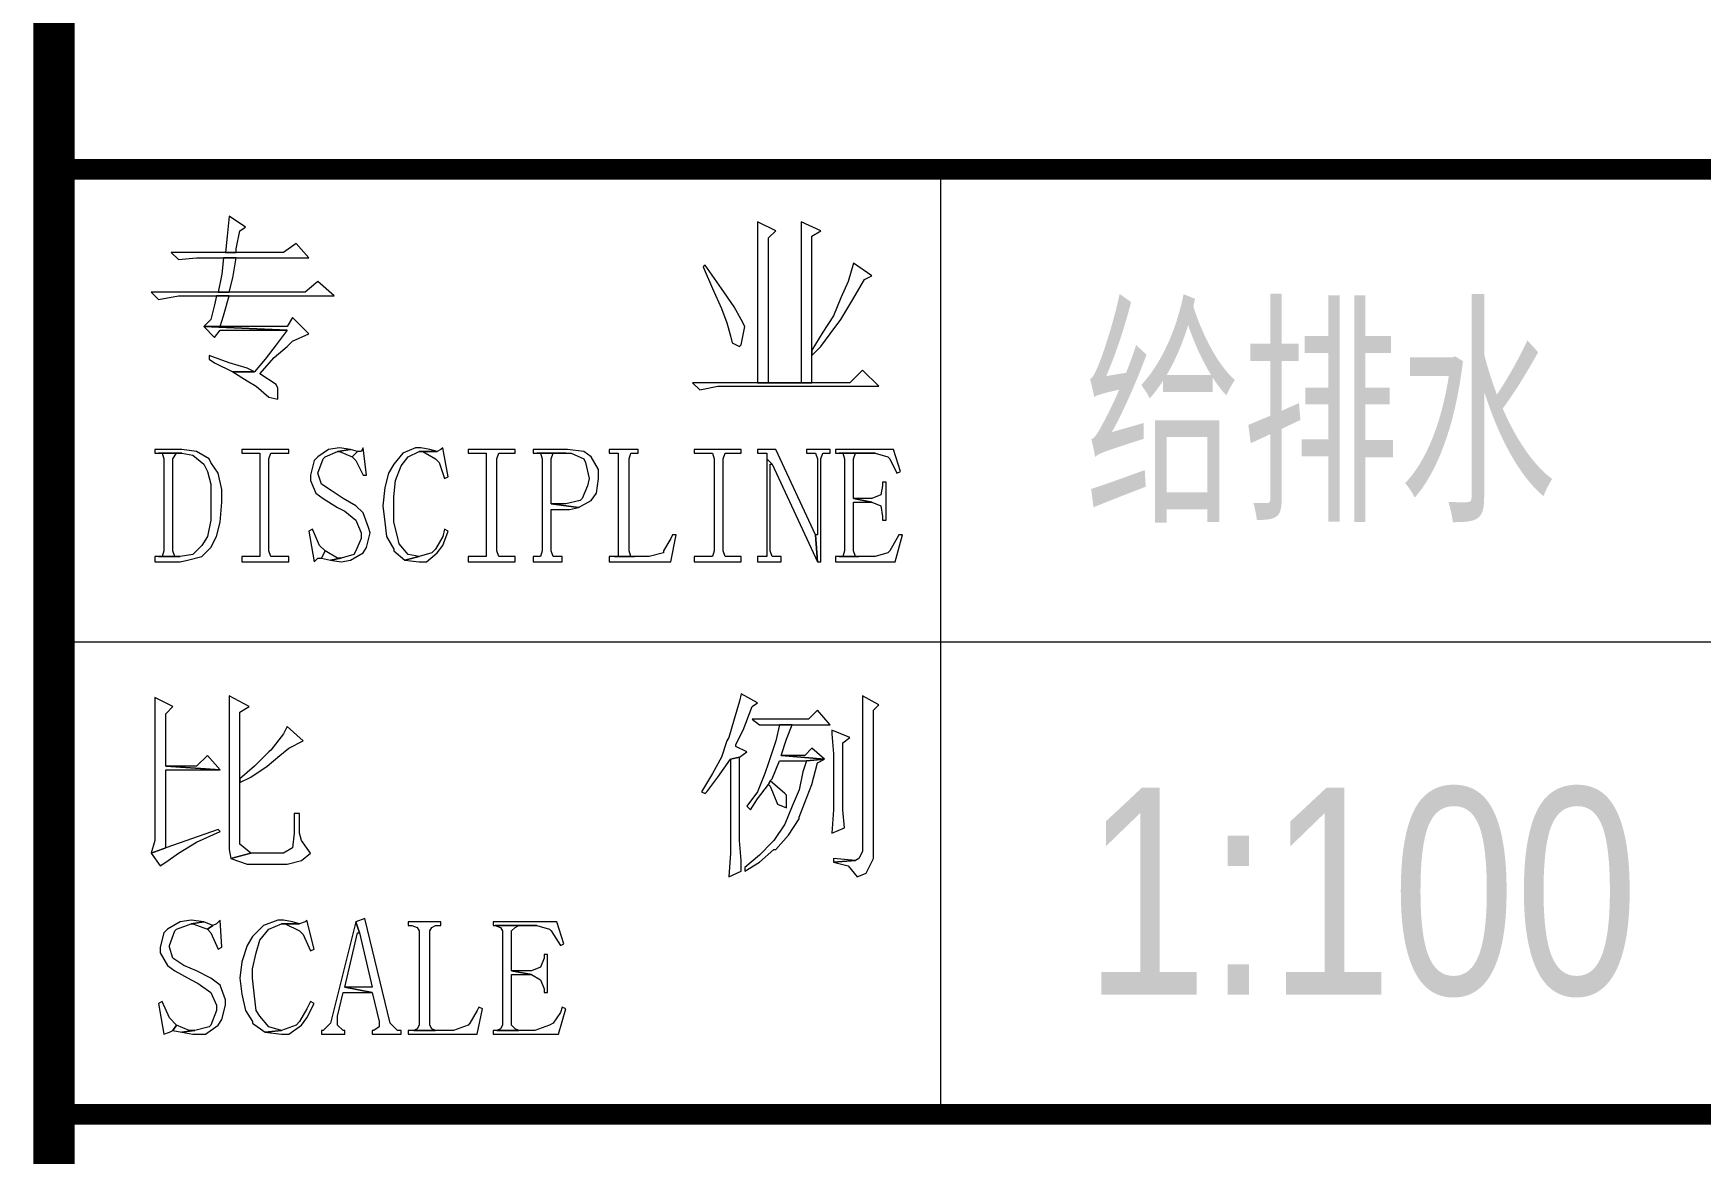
# Model space of a CAD drawing. Header units: millimetres. Extents: x 53009415 to 54059915, y 20499171 to 20796171.
# Drawn here: x 53604740 to 53618846, y 20515839 to 20525321 of the extents above; entities that cross this region are included whole.
import ezdxf

# ---------------------------------------------------------------- set-up
doc = ezdxf.new("R2010")
doc.units = ezdxf.units.MM
doc.header["$LTSCALE"] = 1000
doc.layers.add('PUB_TITLE', color=7, linetype='Continuous', lineweight=20)
doc.layers.add('ROAD', color=2, linetype='Continuous')
doc.styles.add('图签文字', font='hztxt_e.shx', dxfattribs={"width": 0.8, "height": 350, "bigfont": 'hzdx.shx'})

# ---------------------------------------------------------------- blocks, each defined once
blk = doc.blocks.new('a1')
at = {"layer": 'PUB_TITLE'}
for p, q in [((50505410, 18554330), (50499410, 18554330)), ((50500910, 18554330), (50500910, 18552730)), ((50499410, 18553530), (50505410, 18553530))]:
    blk.add_line(p, q, dxfattribs=at)
for points, const_width in [([(50499410, 18607730), (50499410, 18550330)], 70), ([(50499410, 18554330), (50505410, 18554330)], 35), ([(50499410, 18552730), (50505410, 18552730)], 35)]:
    blk.add_lwpolyline(points, dxfattribs=dict(at, const_width=const_width))
blk.add_lwpolyline([(50499410, 18550330), (50505410, 18550330), (50505410, 18607730), (50499410, 18607730)], close=True, dxfattribs=at)
at = {"layer": 'PUB_TITLE', "lineweight": 0}
for points in [[(50499706.2, 18554250.4), (50499703.1, 18554216.7), (50499700, 18554189.1), (50499718.4, 18554189.1), (50499718.4, 18554195.2), (50499724.5, 18554225.9), (50499733.7, 18554232)], [(50500600.5, 18554241.2), (50500600.5, 18554222.8), (50500600.5, 18554192.2), (50500600.5, 18553968.6), (50500618.9, 18553968.6), (50500618.9, 18554213.6), (50500631.1, 18554225.9)], [(50500674, 18554241.2), (50500674, 18554219.7), (50500674, 18554192.2), (50500674, 18553968.6), (50500618.9, 18553968.6), (50500600.5, 18553968.6), (50500692.4, 18553968.6), (50500692.4, 18554014.5), (50500692.4, 18554023.7), (50500692.4, 18554216.7), (50500707.7, 18554225.9)], [(50499819.5, 18554204.4), (50499798.1, 18554189.1), (50499718.4, 18554189.1), (50499700, 18554189.1), (50499608.2, 18554189.1), (50499620.4, 18554176.9), (50499620.4, 18554176.9), (50499651, 18554179.9), (50499697, 18554179.9), (50499718.4, 18554179.9), (50499840.9, 18554179.9)], [(50499718.4, 18554179.9), (50499697, 18554179.9), (50499693.9, 18554152.4), (50499687.8, 18554121.7), (50499706.2, 18554121.7), (50499712.3, 18554146.2)], [(50500511.7, 18554167.7), (50500508.6, 18554164.6), (50500523.9, 18554127.9), (50500539.2, 18554094.2), (50500548.4, 18554069.7), (50500554.6, 18554048.2), (50500557.6, 18554036), (50500569.9, 18554029.8), (50500572.9, 18554032.9), (50500579.1, 18554063.5), (50500572.9, 18554075.8), (50500560.7, 18554097.2), (50500539.2, 18554127.9)], [(50500762.8, 18554170.7), (50500762.8, 18554170.7), (50500753.6, 18554140.1), (50500741.4, 18554112.5), (50500729.1, 18554081.9), (50500710.8, 18554054.4), (50500692.4, 18554023.7), (50500692.4, 18554014.5), (50500707.7, 18554029.8), (50500723, 18554051.3), (50500741.4, 18554075.8), (50500759.8, 18554106.4), (50500781.2, 18554143.2), (50500793.5, 18554149.3)], [(50499856.2, 18554140.1), (50499834.8, 18554121.7), (50499706.2, 18554121.7), (50499687.8, 18554121.7), (50499574.5, 18554121.7), (50499586.7, 18554109.5), (50499586.7, 18554109.5), (50499620.4, 18554115.6), (50499684.7, 18554115.6), (50499706.2, 18554115.6), (50499883.8, 18554115.6)], [(50499706.2, 18554115.6), (50499684.7, 18554115.6), (50499681.7, 18554100.3), (50499675.5, 18554075.8), (50499663.3, 18554063.5), (50499690.9, 18554063.5), (50499697, 18554081.9)], [(50499813.4, 18554078.9), (50499804.2, 18554063.5), (50499690.9, 18554063.5), (50499663.3, 18554063.5), (50499804.2, 18554057.4), (50499785.8, 18554032.9), (50499767.4, 18554008.4), (50499749.1, 18553987), (50499712.3, 18553987), (50499736.8, 18553971.7), (50499752.1, 18553962.5), (50499773.6, 18553944.1), (50499788.9, 18553941), (50499788.9, 18553959.4), (50499785.8, 18553965.5), (50499758.2, 18553983.9), (50499758.2, 18553983.9), (50499782.7, 18554011.5), (50499804.2, 18554029.8), (50499813.4, 18554039), (50499840.9, 18554051.3)], [(50499663.3, 18554063.5), (50499681.7, 18554045.2), (50499690.9, 18554057.4), (50499804.2, 18554057.4)], [(50499672.5, 18554014.5), (50499672.5, 18554008.4), (50499681.7, 18554002.3), (50499712.3, 18553987), (50499749.1, 18553987), (50499736.8, 18553993.1), (50499706.2, 18554002.3)], [(50500778.1, 18553990), (50500756.7, 18553968.6), (50500692.4, 18553968.6), (50500600.5, 18553968.6), (50500490.2, 18553968.6), (50500502.5, 18553956.3), (50500502.5, 18553956.3), (50500533.1, 18553962.5), (50500805.7, 18553962.5)], [(50499626.5, 18553855.3), (50499580.6, 18553855.3), (50499580.6, 18553849.1), (50499586.7, 18553849.1), (50499626.5, 18553849.1), (50499644.9, 18553846.1), (50499663.3, 18553830.8), (50499669.4, 18553818.5), (50499675.5, 18553797.1), (50499675.5, 18553763.4), (50499675.5, 18553735.8), (50499669.4, 18553708.3), (50499660.2, 18553692.9), (50499644.9, 18553677.6), (50499623.5, 18553674.6), (50499586.7, 18553674.6), (50499580.6, 18553674.6), (50499580.6, 18553665.4), (50499623.5, 18553665.4), (50499635.7, 18553668.4), (50499660.2, 18553674.6), (50499675.5, 18553689.9), (50499684.7, 18553708.3), (50499690.9, 18553732.8), (50499693.9, 18553766.5), (50499693.9, 18553787.9), (50499687.8, 18553815.5), (50499675.5, 18553833.8), (50499672.5, 18553840), (50499651, 18553852.2)], [(50499586.7, 18553849.1), (50499592.9, 18553849.1), (50499595.9, 18553840), (50499595.9, 18553683.8), (50499592.9, 18553674.6), (50499586.7, 18553674.6), (50499623.5, 18553674.6), (50499614.3, 18553674.6), (50499611.2, 18553683.8), (50499611.2, 18553840), (50499617.4, 18553849.1), (50499626.5, 18553849.1)], [(50499807.2, 18553855.3), (50499727.6, 18553855.3), (50499727.6, 18553849.1), (50499749.1, 18553849.1), (50499758.2, 18553849.1), (50499758.2, 18553840), (50499758.2, 18553683.8), (50499758.2, 18553674.6), (50499749.1, 18553674.6), (50499727.6, 18553674.6), (50499727.6, 18553665.4), (50499807.2, 18553665.4), (50499807.2, 18553674.6), (50499782.7, 18553674.6), (50499776.6, 18553674.6), (50499773.6, 18553683.8), (50499773.6, 18553840), (50499776.6, 18553849.1), (50499782.7, 18553849.1), (50499807.2, 18553849.1)], [(50499893, 18553858.3), (50499874.6, 18553855.3), (50499856.2, 18553843), (50499850.1, 18553836.9), (50499844, 18553812.4), (50499844, 18553803.2), (50499853.2, 18553781.8), (50499865.4, 18553772.6), (50499889.9, 18553757.3), (50499902.2, 18553751.1), (50499920.6, 18553735.8), (50499929.8, 18553714.4), (50499929.8, 18553705.2), (50499920.6, 18553683.8), (50499917.5, 18553677.6), (50499896.1, 18553671.5), (50499877.7, 18553668.4), (50499896.1, 18553665.4), (50499911.4, 18553668.4), (50499932.8, 18553680.7), (50499938.9, 18553689.9), (50499945.1, 18553714.4), (50499942, 18553723.6), (50499932.8, 18553748.1), (50499920.6, 18553760.3), (50499899.1, 18553772.6), (50499880.7, 18553784.8), (50499862.4, 18553797.1), (50499856.2, 18553815.5), (50499856.2, 18553815.5), (50499865.4, 18553840), (50499868.5, 18553843), (50499889.9, 18553852.2), (50499911.4, 18553855.3)], [(50499911.4, 18553855.3), (50499889.9, 18553852.2), (50499893, 18553852.2), (50499914.4, 18553843), (50499923.6, 18553852.2)], [(50499932.8, 18553858.3), (50499929.8, 18553852.2), (50499923.6, 18553852.2), (50499914.4, 18553843), (50499920.6, 18553836.9), (50499932.8, 18553812.4), (50499938.9, 18553812.4)], [(50500030.8, 18553858.3), (50500021.6, 18553858.3), (50500000.2, 18553849.1), (50499984.9, 18553830.8), (50499975.7, 18553815.5), (50499969.6, 18553791), (50499966.5, 18553760.3), (50499969.6, 18553732.8), (50499972.6, 18553708.3), (50499984.9, 18553686.8), (50499984.9, 18553683.8), (50500003.3, 18553668.4), (50500027.8, 18553674.6), (50500009.4, 18553677.6), (50499994.1, 18553696), (50499991, 18553708.3), (50499984.9, 18553732.8), (50499984.9, 18553763.4), (50499984.9, 18553775.6), (50499987.9, 18553803.2), (50499997.1, 18553827.7), (50500009.4, 18553843), (50500027.8, 18553852.2), (50500058.4, 18553852.2), (50500046.1, 18553855.3)], [(50500067.6, 18553858.3), (50500064.5, 18553855.3), (50500058.4, 18553852.2), (50500027.8, 18553852.2), (50500033.9, 18553852.2), (50500055.3, 18553840), (50500061.5, 18553833.8), (50500070.6, 18553806.3), (50500076.8, 18553809.3)], [(50500190.1, 18553855.3), (50500110.5, 18553855.3), (50500110.5, 18553849.1), (50500131.9, 18553849.1), (50500141.1, 18553849.1), (50500141.1, 18553840), (50500141.1, 18553683.8), (50500141.1, 18553674.6), (50500131.9, 18553674.6), (50500110.5, 18553674.6), (50500110.5, 18553665.4), (50500190.1, 18553665.4), (50500190.1, 18553674.6), (50500168.6, 18553674.6), (50500162.5, 18553674.6), (50500159.5, 18553683.8), (50500159.5, 18553840), (50500162.5, 18553849.1), (50500168.6, 18553849.1), (50500190.1, 18553849.1)], [(50500278.9, 18553855.3), (50500220.7, 18553855.3), (50500220.7, 18553849.1), (50500226.8, 18553849.1), (50500275.8, 18553849.1), (50500285, 18553849.1), (50500306.5, 18553840), (50500309.5, 18553833.8), (50500315.7, 18553806.3), (50500312.6, 18553794), (50500303.4, 18553772.6), (50500300.3, 18553769.5), (50500275.8, 18553763.4), (50500251.3, 18553763.4), (50500297.3, 18553757.3), (50500318.7, 18553769.5), (50500327.9, 18553781.8), (50500331, 18553806.3), (50500331, 18553821.6), (50500318.7, 18553843), (50500306.5, 18553852.2)], [(50500226.8, 18553849.1), (50500233, 18553849.1), (50500236, 18553840), (50500236, 18553683.8), (50500233, 18553674.6), (50500226.8, 18553674.6), (50500220.7, 18553674.6), (50500220.7, 18553665.4), (50500269.7, 18553665.4), (50500269.7, 18553674.6), (50500260.5, 18553674.6), (50500254.4, 18553674.6), (50500251.3, 18553683.8), (50500251.3, 18553754.2), (50500282, 18553754.2), (50500297.3, 18553757.3), (50500251.3, 18553763.4), (50500251.3, 18553840), (50500254.4, 18553849.1), (50500260.5, 18553849.1), (50500275.8, 18553849.1)], [(50500398.4, 18553855.3), (50500349.4, 18553855.3), (50500349.4, 18553849.1), (50500355.5, 18553849.1), (50500364.7, 18553849.1), (50500364.7, 18553840), (50500364.7, 18553683.8), (50500364.7, 18553674.6), (50500358.5, 18553674.6), (50500392.2, 18553674.6), (50500386.1, 18553674.6), (50500383, 18553683.8), (50500383, 18553840), (50500386.1, 18553849.1), (50500392.2, 18553849.1), (50500398.4, 18553849.1)], [(50500572.9, 18553855.3), (50500493.3, 18553855.3), (50500493.3, 18553849.1), (50500517.8, 18553849.1), (50500523.9, 18553849.1), (50500527, 18553840), (50500527, 18553683.8), (50500523.9, 18553674.6), (50500517.8, 18553674.6), (50500493.3, 18553674.6), (50500493.3, 18553665.4), (50500572.9, 18553665.4), (50500572.9, 18553674.6), (50500551.5, 18553674.6), (50500545.4, 18553674.6), (50500542.3, 18553683.8), (50500542.3, 18553840), (50500545.4, 18553849.1), (50500551.5, 18553849.1), (50500572.9, 18553849.1)], [(50500631.1, 18553855.3), (50500600.5, 18553855.3), (50500600.5, 18553849.1), (50500606.6, 18553849.1), (50500615.8, 18553849.1), (50500615.8, 18553840), (50500625, 18553830.8), (50500701.6, 18553665.4), (50500698.5, 18553711.3)], [(50500723, 18553855.3), (50500683.2, 18553855.3), (50500683.2, 18553849.1), (50500692.4, 18553849.1), (50500698.5, 18553849.1), (50500701.6, 18553840), (50500701.6, 18553711.3), (50500698.5, 18553711.3), (50500701.6, 18553665.4), (50500707.7, 18553665.4), (50500707.7, 18553840), (50500710.8, 18553849.1), (50500716.9, 18553849.1), (50500723, 18553849.1)], [(50500830.2, 18553855.3), (50500732.2, 18553855.3), (50500732.2, 18553849.1), (50500738.3, 18553849.1), (50500799.6, 18553849.1), (50500821, 18553843), (50500824.1, 18553840), (50500836.3, 18553815.5), (50500842.5, 18553818.5)], [(50500738.3, 18553849.1), (50500744.4, 18553849.1), (50500747.5, 18553840), (50500747.5, 18553683.8), (50500744.4, 18553674.6), (50500738.3, 18553674.6), (50500772, 18553674.6), (50500765.9, 18553674.6), (50500762.8, 18553683.8), (50500762.8, 18553766.5), (50500793.5, 18553766.5), (50500762.8, 18553772.6), (50500762.8, 18553840), (50500765.9, 18553849.1), (50500772, 18553849.1), (50500799.6, 18553849.1)], [(50500615.8, 18553840), (50500615.8, 18553683.8), (50500615.8, 18553674.6), (50500606.6, 18553674.6), (50500600.5, 18553674.6), (50500600.5, 18553665.4), (50500640.3, 18553665.4), (50500640.3, 18553674.6), (50500631.1, 18553674.6), (50500625, 18553674.6), (50500621.9, 18553683.8), (50500621.9, 18553830.8), (50500625, 18553830.8)], [(50500818, 18553800.1), (50500811.8, 18553800.1), (50500811.8, 18553794), (50500808.8, 18553778.7), (50500793.5, 18553772.6), (50500762.8, 18553772.6), (50500793.5, 18553766.5), (50500808.8, 18553760.3), (50500811.8, 18553742), (50500811.8, 18553735.8), (50500818, 18553735.8)], [(50499847.1, 18553720.5), (50499840.9, 18553717.4), (50499850.1, 18553665.4), (50499856.2, 18553671.5), (50499862.4, 18553671.5), (50499868.5, 18553683.8), (50499859.3, 18553692.9)], [(50500070.6, 18553720.5), (50500067.6, 18553708.3), (50500055.3, 18553686.8), (50500049.2, 18553680.7), (50500027.8, 18553674.6), (50500003.3, 18553668.4), (50500027.8, 18553665.4), (50500040, 18553665.4), (50500058.4, 18553680.7), (50500067.6, 18553692.9), (50500076.8, 18553717.4)], [(50500456.5, 18553711.3), (50500453.5, 18553705.2), (50500441.2, 18553683.8), (50500441.2, 18553680.7), (50500416.7, 18553674.6), (50500392.2, 18553674.6), (50500358.5, 18553674.6), (50500349.4, 18553674.6), (50500349.4, 18553665.4), (50500453.5, 18553665.4), (50500462.7, 18553711.3)], [(50500839.4, 18553711.3), (50500836.3, 18553705.2), (50500824.1, 18553683.8), (50500821, 18553680.7), (50500799.6, 18553674.6), (50500772, 18553674.6), (50500738.3, 18553674.6), (50500732.2, 18553674.6), (50500732.2, 18553665.4), (50500833.3, 18553665.4), (50500845.5, 18553711.3)], [(50499868.5, 18553683.8), (50499862.4, 18553671.5), (50499877.7, 18553668.4), (50499896.1, 18553671.5), (50499889.9, 18553671.5)], [(50499580.6, 18553435.7), (50499580.6, 18553417.3), (50499580.6, 18553383.6), (50499580.6, 18553346.9), (50499580.6, 18553193.7), (50499574.5, 18553172.3), (50499599, 18553181.5), (50499599, 18553313.2), (50499690.9, 18553313.2), (50499599, 18553319.3), (50499599, 18553408.1), (50499611.2, 18553420.4)], [(50499706.2, 18553438.7), (50499706.2, 18553432.6), (50499706.2, 18553402), (50499706.2, 18553368.3), (50499706.2, 18553178.4), (50499709.2, 18553163.1), (50499742.9, 18553172.3), (50499724.5, 18553187.6), (50499724.5, 18553291.7), (50499724.5, 18553297.9), (50499724.5, 18553411.2), (50499739.9, 18553420.4)], [(50500572.9, 18553441.8), (50500569.9, 18553429.5), (50500560.7, 18553398.9), (50500551.5, 18553368.3), (50500548.4, 18553362.2), (50500539.2, 18553334.6), (50500523.9, 18553307), (50500505.6, 18553276.4), (50500511.7, 18553273.3), (50500514.7, 18553276.4), (50500533.1, 18553300.9), (50500554.6, 18553331.5), (50500569.9, 18553334.6), (50500582.1, 18553343.8), (50500563.7, 18553353), (50500563.7, 18553356), (50500576, 18553380.5), (50500591.3, 18553420.4), (50500600.5, 18553426.5)], [(50500778.1, 18553438.7), (50500778.1, 18553402), (50500778.1, 18553374.4), (50500778.1, 18553175.3), (50500772, 18553163.1), (50500765.9, 18553160), (50500729.1, 18553157), (50500753.6, 18553150.8), (50500768.9, 18553132.5), (50500784.3, 18553138.6), (50500796.5, 18553163.1), (50500796.5, 18553414.2), (50500805.7, 18553423.4)], [(50500701.6, 18553414.2), (50500686.3, 18553398.9), (50500591.3, 18553398.9), (50500603.6, 18553389.7), (50500618.9, 18553389.7), (50500637.3, 18553389.7), (50500658.7, 18553389.7), (50500723, 18553389.7)], [(50499804.2, 18553386.7), (50499798.1, 18553374.4), (50499776.6, 18553346.9), (50499773.6, 18553343.8), (50499749.1, 18553319.3), (50499724.5, 18553297.9), (50499724.5, 18553291.7), (50499742.9, 18553300.9), (50499770.5, 18553319.3), (50499791.9, 18553337.7), (50499807.2, 18553349.9), (50499831.7, 18553362.2)], [(50500658.7, 18553389.7), (50500637.3, 18553389.7), (50500637.3, 18553389.7), (50500631.1, 18553362.2), (50500618.9, 18553325.4), (50500612.7, 18553307), (50500600.5, 18553276.4), (50500582.1, 18553251.9), (50500588.2, 18553245.8), (50500600.5, 18553264.2), (50500618.9, 18553288.7), (50500621.9, 18553294.8), (50500625, 18553297.9), (50500637.3, 18553328.5), (50500683.2, 18553328.5), (50500713.8, 18553331.5), (50500640.3, 18553337.7), (50500649.5, 18553365.2)], [(50500726.1, 18553380.5), (50500726.1, 18553374.4), (50500729.1, 18553340.7), (50500729.1, 18553264.2), (50500729.1, 18553245.8), (50500726.1, 18553206), (50500747.5, 18553215.2), (50500744.4, 18553245.8), (50500744.4, 18553270.3), (50500744.4, 18553359.1), (50500756.7, 18553368.3)], [(50499669.4, 18553337.7), (50499651, 18553319.3), (50499599, 18553319.3), (50499690.9, 18553313.2)], [(50500692.4, 18553349.9), (50500680.1, 18553337.7), (50500640.3, 18553337.7), (50500713.8, 18553331.5)], [(50500569.9, 18553334.6), (50500554.6, 18553331.5), (50500554.6, 18553193.7), (50500554.6, 18553172.3), (50500551.5, 18553132.5), (50500572.9, 18553141.7), (50500572.9, 18553160), (50500569.9, 18553193.7)], [(50500713.8, 18553331.5), (50500683.2, 18553328.5), (50500677.1, 18553310.1), (50500670.9, 18553279.5), (50500658.7, 18553251.9), (50500658.7, 18553251.9), (50500646.4, 18553221.3), (50500628.1, 18553193.7), (50500625, 18553190.7), (50500603.6, 18553169.2), (50500579.1, 18553147.8), (50500579.1, 18553141.7), (50500603.6, 18553157), (50500628.1, 18553178.4), (50500631.1, 18553178.4), (50500652.6, 18553202.9), (50500670.9, 18553230.5), (50500670.9, 18553233.5), (50500680.1, 18553258), (50500692.4, 18553288.7), (50500701.6, 18553325.4)], [(50500621.9, 18553294.8), (50500618.9, 18553288.7), (50500621.9, 18553285.6), (50500634.2, 18553255), (50500649.5, 18553248.8), (50500649.5, 18553270.3), (50500646.4, 18553273.3)], [(50499825.6, 18553239.7), (50499816.4, 18553239.7), (50499816.4, 18553206), (50499813.4, 18553181.5), (50499798.1, 18553172.3), (50499742.9, 18553172.3), (50499709.2, 18553163.1), (50499736.8, 18553153.9), (50499804.2, 18553153.9), (50499828.7, 18553160), (50499844, 18553172.3), (50499828.7, 18553193.7), (50499825.6, 18553206)], [(50499687.8, 18553212.1), (50499599, 18553181.5), (50499574.5, 18553172.3), (50499589.8, 18553150.8), (50499599, 18553157), (50499620.4, 18553172.3), (50499651, 18553190.7), (50499690.9, 18553209)], [(50500729.1, 18553163.1), (50500729.1, 18553157), (50500765.9, 18553160)], [(50499641.9, 18553059), (50499623.5, 18553055.9), (50499602, 18553043.6), (50499595.9, 18553037.5), (50499589.8, 18553013), (50499589.8, 18553003.8), (50499602, 18552982.4), (50499614.3, 18552973.2), (50499641.9, 18552957.9), (50499654.1, 18552951.8), (50499675.5, 18552936.4), (50499684.7, 18552915), (50499684.7, 18552905.8), (50499675.5, 18552881.3), (50499672.5, 18552878.3), (50499648, 18552872.1), (50499626.5, 18552869.1), (50499644.9, 18552866), (50499666.4, 18552866), (50499687.8, 18552881.3), (50499693.9, 18552890.5), (50499700, 18552915), (50499700, 18552924.2), (50499690.9, 18552948.7), (50499675.5, 18552960.9), (50499651, 18552973.2), (50499629.6, 18552982.4), (50499611.2, 18552994.6), (50499605.1, 18553013), (50499605.1, 18553016.1), (50499614.3, 18553040.6), (50499617.4, 18553043.6), (50499641.9, 18553052.8), (50499663.3, 18553055.9)], [(50499663.3, 18553055.9), (50499641.9, 18553052.8), (50499644.9, 18553052.8), (50499669.4, 18553043.6), (50499678.6, 18553049.8)], [(50499690.9, 18553059), (50499684.7, 18553052.8), (50499678.6, 18553049.8), (50499669.4, 18553043.6), (50499675.5, 18553037.5), (50499687.8, 18553010), (50499693.9, 18553013)], [(50499798.1, 18553059), (50499788.9, 18553059), (50499764.4, 18553049.8), (50499746, 18553031.4), (50499736.8, 18553016.1), (50499727.6, 18552988.5), (50499724.5, 18552960.9), (50499727.6, 18552933.4), (50499733.7, 18552905.8), (50499746, 18552887.4), (50499746, 18552884.4), (50499767.4, 18552869.1), (50499795, 18552872.1), (50499773.6, 18552878.3), (50499758.2, 18552896.6), (50499752.1, 18552905.8), (50499749.1, 18552930.3), (50499746, 18552960.9), (50499746, 18552976.3), (50499752.1, 18553003.8), (50499758.2, 18553025.3), (50499773.6, 18553043.6), (50499795, 18553052.8), (50499825.6, 18553052.8), (50499813.4, 18553055.9)], [(50499837.9, 18553059), (50499834.8, 18553055.9), (50499825.6, 18553052.8), (50499795, 18553052.8), (50499801.1, 18553052.8), (50499825.6, 18553040.6), (50499831.7, 18553034.5), (50499844, 18553006.9), (50499850.1, 18553010)], [(50499920.6, 18553055.9), (50499877.7, 18552884.4), (50499871.6, 18552878.3), (50499865.4, 18552872.1), (50499862.4, 18552872.1), (50499862.4, 18552866), (50499902.2, 18552866), (50499902.2, 18552872.1), (50499899.1, 18552872.1), (50499889.9, 18552881.3), (50499889.9, 18552896.6), (50499899.1, 18552936.4), (50499948.1, 18552936.4), (50499902.2, 18552945.6), (50499923.6, 18553037.5), (50499926.7, 18553037.5)], [(50499935.9, 18553062), (50499920.6, 18553055.9), (50499926.7, 18553037.5), (50499948.1, 18552945.6), (50499902.2, 18552945.6), (50499948.1, 18552936.4), (50499960.4, 18552887.4), (50499960.4, 18552878.3), (50499951.2, 18552872.1), (50499948.1, 18552872.1), (50499948.1, 18552866), (50499997.1, 18552866), (50499997.1, 18552872.1), (50499991, 18552872.1), (50499984.9, 18552878.3), (50499978.8, 18552884.4)], [(50500064.5, 18553055.9), (50500009.4, 18553055.9), (50500009.4, 18553049.8), (50500015.5, 18553049.8), (50500024.7, 18553046.7), (50500027.8, 18553040.6), (50500027.8, 18552881.3), (50500024.7, 18552875.2), (50500018.6, 18552872.1), (50500055.3, 18552872.1), (50500049.2, 18552875.2), (50500046.1, 18552881.3), (50500046.1, 18553040.6), (50500049.2, 18553046.7), (50500055.3, 18553049.8), (50500064.5, 18553049.8)], [(50500260.5, 18553055.9), (50500153.3, 18553055.9), (50500153.3, 18553049.8), (50500156.4, 18553049.8), (50500226.8, 18553049.8), (50500248.3, 18553043.6), (50500251.3, 18553040.6), (50500266.7, 18553016.1), (50500272.8, 18553019.1)], [(50500156.4, 18553049.8), (50500165.6, 18553046.7), (50500168.6, 18553040.6), (50500168.6, 18552881.3), (50500165.6, 18552875.2), (50500159.5, 18552872.1), (50500196.2, 18552872.1), (50500190.1, 18552875.2), (50500184, 18552881.3), (50500184, 18552967.1), (50500217.7, 18552967.1), (50500184, 18552973.2), (50500184, 18553040.6), (50500190.1, 18553046.7), (50500196.2, 18553049.8), (50500226.8, 18553049.8)], [(50500245.2, 18553000.8), (50500239.1, 18553000.8), (50500239.1, 18552994.6), (50500233, 18552979.3), (50500217.7, 18552973.2), (50500184, 18552973.2), (50500217.7, 18552967.1), (50500233, 18552957.9), (50500239.1, 18552942.6), (50500239.1, 18552936.4), (50500245.2, 18552936.4)], [(50499592.9, 18552921.1), (50499586.7, 18552918.1), (50499595.9, 18552866), (50499605.1, 18552869.1), (50499611.2, 18552872.1), (50499617.4, 18552881.3), (50499605.1, 18552893.6)], [(50499844, 18552921.1), (50499837.9, 18552908.9), (50499825.6, 18552887.4), (50499819.5, 18552881.3), (50499795, 18552872.1), (50499767.4, 18552869.1), (50499795, 18552866), (50499807.2, 18552866), (50499828.7, 18552881.3), (50499837.9, 18552893.6), (50499850.1, 18552918.1)], [(50500128.8, 18552911.9), (50500125.8, 18552905.8), (50500113.5, 18552884.4), (50500110.5, 18552881.3), (50500086, 18552872.1), (50500055.3, 18552872.1), (50500018.6, 18552872.1), (50500009.4, 18552872.1), (50500009.4, 18552866), (50500125.8, 18552866), (50500135, 18552908.9)], [(50500269.7, 18552911.9), (50500266.7, 18552902.8), (50500254.4, 18552884.4), (50500248.3, 18552881.3), (50500223.8, 18552872.1), (50500196.2, 18552872.1), (50500159.5, 18552872.1), (50500153.3, 18552872.1), (50500153.3, 18552866), (50500263.6, 18552866), (50500275.8, 18552908.9)], [(50499617.4, 18552881.3), (50499611.2, 18552872.1), (50499626.5, 18552869.1), (50499648, 18552872.1), (50499638.8, 18552872.1)]]:
    blk.add_lwpolyline(points, close=True, dxfattribs=at)

msp = doc.modelspace()

# ---------------------------------------------------------------- block references
at = {"layer": 'ROAD', "xscale": 5, "yscale": 5, "zscale": 5}
msp.add_blockref('a1', (-198892134.618, -72247479.218), dxfattribs=at)

# ---------------------------------------------------------------- texts
at = {"layer": 'PUB_TITLE', "color": 30, "style": '图签文字', "width": 0.8}
for s, p in [('给排水', (53613633.657, 20521185.622)), ('1:100', (53613633.657, 20517185.622))]:
    msp.add_text(s, height=1750, dxfattribs=at).set_placement(p)

doc.saveas('drawing.dxf')
